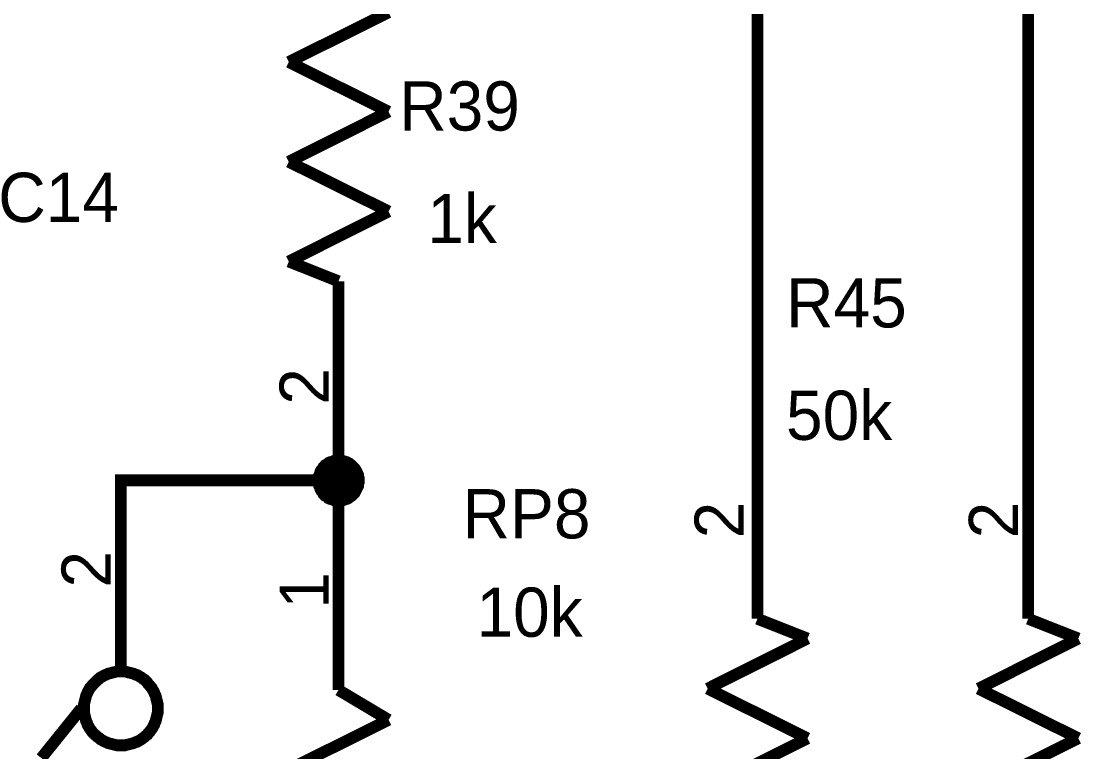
# Model space of a CAD drawing. Header units: millimetres. Extents: x 0 to 800, y 0 to 567.
# Drawn here: x 320.81 to 347.95, y 284.13 to 302.75 of the extents above; entities that cross this region are included whole.
import ezdxf

# ---------------------------------------------------------------- set-up
doc = ezdxf.new("R2010")
doc.units = ezdxf.units.MM
doc.layers.add('Sheet', color=255, linetype='Continuous')

msp = doc.modelspace()

# ---------------------------------------------------------------- linework, layer by layer
at = {"layer": 'Sheet'}
for points, const_width in [([(346.46, 292.606), (346.46, 316.483), (346.46, 360.161), (346.964, 360.161)], 0.3), ([(352.261, 313.908), (352.261, 313.941), (339.561, 313.941), (339.561, 292.606)], 0.3), ([(330.164, 302.977), (327.622, 301.711)], 0.3), ([(327.622, 301.711), (330.164, 300.446)], 0.3), ([(330.164, 300.446), (327.622, 299.169)], 0.3), ([(327.622, 299.169), (330.164, 297.904)], 0.3), ([(330.164, 297.904), (327.622, 296.627)], 0.3), ([(327.622, 296.627), (328.888, 296.123)], 0.3), ([(328.888, 296.123), (328.888, 291.05)], 0.3), ([(328.888, 296.123), (328.888, 295.361)], 0.3), ([(339.561, 287.522), (339.561, 292.606)], 0.3), ([(346.46, 287.522), (346.46, 292.606)], 0.3), ([(328.384, 291.05), (328.384, 291.072), (328.384, 291.106), (328.395, 291.128), (328.395, 291.15), (328.395, 291.173), (328.406, 291.195), (328.417, 291.229), (328.429, 291.251), (328.429, 291.274), (328.44, 291.296), (328.451, 291.307), (328.473, 291.33), (328.485, 291.352), (328.496, 291.374), (328.518, 291.386), (328.529, 291.408), (328.552, 291.419), (328.563, 291.442), (328.585, 291.453), (328.608, 291.464), (328.63, 291.486), (328.641, 291.498), (328.664, 291.509), (328.686, 291.509), (328.708, 291.52), (328.742, 291.531), (328.764, 291.542), (328.787, 291.542), (328.809, 291.542), (328.832, 291.554), (328.865, 291.554), (328.888, 291.554)], 0.3), ([(328.384, 291.05), (328.384, 291.072), (328.384, 291.106), (328.395, 291.128), (328.395, 291.15), (328.395, 291.173), (328.406, 291.195), (328.417, 291.229), (328.429, 291.251), (328.429, 291.274), (328.44, 291.296), (328.451, 291.307), (328.473, 291.33), (328.485, 291.352), (328.496, 291.374), (328.518, 291.386), (328.529, 291.408), (328.552, 291.419), (328.563, 291.442), (328.585, 291.453), (328.608, 291.464), (328.63, 291.486), (328.641, 291.498), (328.664, 291.509), (328.686, 291.509), (328.708, 291.52), (328.742, 291.531), (328.764, 291.542), (328.787, 291.542), (328.809, 291.542), (328.832, 291.554), (328.865, 291.554), (328.888, 291.554)], 0.3), ([(328.384, 291.05), (328.384, 291.072), (328.384, 291.106), (328.395, 291.128), (328.395, 291.15), (328.395, 291.173), (328.406, 291.195), (328.417, 291.229), (328.429, 291.251), (328.429, 291.274), (328.44, 291.296), (328.451, 291.307), (328.473, 291.33), (328.485, 291.352), (328.496, 291.374), (328.518, 291.386), (328.529, 291.408), (328.552, 291.419), (328.563, 291.442), (328.585, 291.453), (328.608, 291.464), (328.63, 291.486), (328.641, 291.498), (328.664, 291.509), (328.686, 291.509), (328.708, 291.52), (328.742, 291.531), (328.764, 291.542), (328.787, 291.542), (328.809, 291.542), (328.832, 291.554), (328.865, 291.554), (328.888, 291.554)], 0.3), ([(328.384, 291.05), (328.384, 291.072), (328.384, 291.106), (328.395, 291.128), (328.395, 291.15), (328.395, 291.173), (328.406, 291.195), (328.417, 291.229), (328.429, 291.251), (328.429, 291.274), (328.44, 291.296), (328.451, 291.307), (328.473, 291.33), (328.485, 291.352), (328.496, 291.374), (328.518, 291.386), (328.529, 291.408), (328.552, 291.419), (328.563, 291.442), (328.585, 291.453), (328.608, 291.464), (328.63, 291.486), (328.641, 291.498), (328.664, 291.509), (328.686, 291.509), (328.708, 291.52), (328.742, 291.531), (328.764, 291.542), (328.787, 291.542), (328.809, 291.542), (328.832, 291.554), (328.865, 291.554), (328.888, 291.554)], 0.3), ([(328.384, 291.05), (328.384, 291.072), (328.384, 291.106), (328.395, 291.128), (328.395, 291.15), (328.395, 291.173), (328.406, 291.195), (328.417, 291.229), (328.429, 291.251), (328.429, 291.274), (328.44, 291.296), (328.451, 291.307), (328.473, 291.33), (328.485, 291.352), (328.496, 291.374), (328.518, 291.386), (328.529, 291.408), (328.552, 291.419), (328.563, 291.442), (328.585, 291.453), (328.608, 291.464), (328.63, 291.486), (328.641, 291.498), (328.664, 291.509), (328.686, 291.509), (328.708, 291.52), (328.742, 291.531), (328.764, 291.542), (328.787, 291.542), (328.809, 291.542), (328.832, 291.554), (328.865, 291.554), (328.888, 291.554)], 0.3), ([(328.384, 291.05), (328.384, 291.072), (328.384, 291.106), (328.395, 291.128), (328.395, 291.15), (328.395, 291.173), (328.406, 291.195), (328.417, 291.229), (328.429, 291.251), (328.429, 291.274), (328.44, 291.296), (328.451, 291.307), (328.473, 291.33), (328.485, 291.352), (328.496, 291.374), (328.518, 291.386), (328.529, 291.408), (328.552, 291.419), (328.563, 291.442), (328.585, 291.453), (328.608, 291.464), (328.63, 291.486), (328.641, 291.498), (328.664, 291.509), (328.686, 291.509), (328.708, 291.52), (328.742, 291.531), (328.764, 291.542), (328.787, 291.542), (328.809, 291.542), (328.832, 291.554), (328.865, 291.554), (328.888, 291.554)], 0.0991), ([(328.384, 291.05), (328.384, 291.072), (328.384, 291.106), (328.395, 291.128), (328.395, 291.15), (328.395, 291.173), (328.406, 291.195), (328.417, 291.229), (328.429, 291.251), (328.429, 291.274), (328.44, 291.296), (328.451, 291.307), (328.473, 291.33), (328.485, 291.352), (328.496, 291.374), (328.518, 291.386), (328.529, 291.408), (328.552, 291.419), (328.563, 291.442), (328.585, 291.453), (328.608, 291.464), (328.63, 291.486), (328.641, 291.498), (328.664, 291.509), (328.686, 291.509), (328.708, 291.52), (328.742, 291.531), (328.764, 291.542), (328.787, 291.542), (328.809, 291.542), (328.832, 291.554), (328.865, 291.554), (328.888, 291.554)], 0.0991), ([(328.384, 291.05), (328.384, 291.072), (328.384, 291.106), (328.395, 291.128), (328.395, 291.15), (328.395, 291.173), (328.406, 291.195), (328.417, 291.229), (328.429, 291.251), (328.429, 291.274), (328.44, 291.296), (328.451, 291.307), (328.473, 291.33), (328.485, 291.352), (328.496, 291.374), (328.518, 291.386), (328.529, 291.408), (328.552, 291.419), (328.563, 291.442), (328.585, 291.453), (328.608, 291.464), (328.63, 291.486), (328.641, 291.498), (328.664, 291.509), (328.686, 291.509), (328.708, 291.52), (328.742, 291.531), (328.764, 291.542), (328.787, 291.542), (328.809, 291.542), (328.832, 291.554), (328.865, 291.554), (328.888, 291.554)], 0.0991), ([(328.384, 291.05), (328.384, 291.072), (328.384, 291.106), (328.395, 291.128), (328.395, 291.15), (328.395, 291.173), (328.406, 291.195), (328.417, 291.229), (328.429, 291.251), (328.429, 291.274), (328.44, 291.296), (328.451, 291.307), (328.473, 291.33), (328.485, 291.352), (328.496, 291.374), (328.518, 291.386), (328.529, 291.408), (328.552, 291.419), (328.563, 291.442), (328.585, 291.453), (328.608, 291.464), (328.63, 291.486), (328.641, 291.498), (328.664, 291.509), (328.686, 291.509), (328.708, 291.52), (328.742, 291.531), (328.764, 291.542), (328.787, 291.542), (328.809, 291.542), (328.832, 291.554), (328.865, 291.554), (328.888, 291.554)], 0.0991), ([(328.384, 291.05), (328.384, 291.072), (328.384, 291.106), (328.395, 291.128), (328.395, 291.15), (328.395, 291.173), (328.406, 291.195), (328.417, 291.229), (328.429, 291.251), (328.429, 291.274), (328.44, 291.296), (328.451, 291.307), (328.473, 291.33), (328.485, 291.352), (328.496, 291.374), (328.518, 291.386), (328.529, 291.408), (328.552, 291.419), (328.563, 291.442), (328.585, 291.453), (328.608, 291.464), (328.63, 291.486), (328.641, 291.498), (328.664, 291.509), (328.686, 291.509), (328.708, 291.52), (328.742, 291.531), (328.764, 291.542), (328.787, 291.542), (328.809, 291.542), (328.832, 291.554), (328.865, 291.554), (328.888, 291.554)], 0.0991), ([(328.888, 291.554), (328.888, 291.554)], 0.3), ([(328.888, 291.554), (328.91, 291.554), (328.944, 291.554), (328.966, 291.542), (328.988, 291.542), (329.011, 291.542), (329.044, 291.531), (329.067, 291.52), (329.089, 291.509), (329.112, 291.509), (329.134, 291.498), (329.156, 291.486), (329.179, 291.464), (329.19, 291.453), (329.212, 291.442), (329.235, 291.419), (329.246, 291.408), (329.268, 291.386), (329.28, 291.374), (329.302, 291.352), (329.313, 291.33), (329.324, 291.307), (329.336, 291.296), (329.347, 291.274), (329.358, 291.251), (329.369, 291.229), (329.38, 291.195), (329.392, 291.173), (329.392, 291.15), (329.392, 291.128), (329.403, 291.106), (329.403, 291.072), (329.403, 291.05)], 0.3), ([(328.888, 291.554), (328.888, 291.554)], 0.3), ([(328.888, 291.554), (328.91, 291.554), (328.944, 291.554), (328.966, 291.542), (328.988, 291.542), (329.011, 291.542), (329.044, 291.531), (329.067, 291.52), (329.089, 291.509), (329.112, 291.509), (329.134, 291.498), (329.156, 291.486), (329.179, 291.464), (329.19, 291.453), (329.212, 291.442), (329.235, 291.419), (329.246, 291.408), (329.268, 291.386), (329.28, 291.374), (329.302, 291.352), (329.313, 291.33), (329.324, 291.307), (329.336, 291.296), (329.347, 291.274), (329.358, 291.251), (329.369, 291.229), (329.38, 291.195), (329.392, 291.173), (329.392, 291.15), (329.392, 291.128), (329.403, 291.106), (329.403, 291.072), (329.403, 291.05)], 0.3), ([(328.888, 291.554), (328.888, 291.554)], 0.3), ([(328.888, 291.554), (328.91, 291.554), (328.944, 291.554), (328.966, 291.542), (328.988, 291.542), (329.011, 291.542), (329.044, 291.531), (329.067, 291.52), (329.089, 291.509), (329.112, 291.509), (329.134, 291.498), (329.156, 291.486), (329.179, 291.464), (329.19, 291.453), (329.212, 291.442), (329.235, 291.419), (329.246, 291.408), (329.268, 291.386), (329.28, 291.374), (329.302, 291.352), (329.313, 291.33), (329.324, 291.307), (329.336, 291.296), (329.347, 291.274), (329.358, 291.251), (329.369, 291.229), (329.38, 291.195), (329.392, 291.173), (329.392, 291.15), (329.392, 291.128), (329.403, 291.106), (329.403, 291.072), (329.403, 291.05)], 0.3), ([(328.888, 291.554), (328.888, 291.554)], 0.3), ([(328.888, 291.554), (328.91, 291.554), (328.944, 291.554), (328.966, 291.542), (328.988, 291.542), (329.011, 291.542), (329.044, 291.531), (329.067, 291.52), (329.089, 291.509), (329.112, 291.509), (329.134, 291.498), (329.156, 291.486), (329.179, 291.464), (329.19, 291.453), (329.212, 291.442), (329.235, 291.419), (329.246, 291.408), (329.268, 291.386), (329.28, 291.374), (329.302, 291.352), (329.313, 291.33), (329.324, 291.307), (329.336, 291.296), (329.347, 291.274), (329.358, 291.251), (329.369, 291.229), (329.38, 291.195), (329.392, 291.173), (329.392, 291.15), (329.392, 291.128), (329.403, 291.106), (329.403, 291.072), (329.403, 291.05)], 0.3), ([(328.888, 291.554), (328.888, 291.554)], 0.3), ([(328.888, 291.554), (328.91, 291.554), (328.944, 291.554), (328.966, 291.542), (328.988, 291.542), (329.011, 291.542), (329.044, 291.531), (329.067, 291.52), (329.089, 291.509), (329.112, 291.509), (329.134, 291.498), (329.156, 291.486), (329.179, 291.464), (329.19, 291.453), (329.212, 291.442), (329.235, 291.419), (329.246, 291.408), (329.268, 291.386), (329.28, 291.374), (329.302, 291.352), (329.313, 291.33), (329.324, 291.307), (329.336, 291.296), (329.347, 291.274), (329.358, 291.251), (329.369, 291.229), (329.38, 291.195), (329.392, 291.173), (329.392, 291.15), (329.392, 291.128), (329.403, 291.106), (329.403, 291.072), (329.403, 291.05)], 0.3), ([(328.888, 291.554), (328.888, 291.554)], 0.0991), ([(328.888, 291.554), (328.91, 291.554), (328.944, 291.554), (328.966, 291.542), (328.988, 291.542), (329.011, 291.542), (329.044, 291.531), (329.067, 291.52), (329.089, 291.509), (329.112, 291.509), (329.134, 291.498), (329.156, 291.486), (329.179, 291.464), (329.19, 291.453), (329.212, 291.442), (329.235, 291.419), (329.246, 291.408), (329.268, 291.386), (329.28, 291.374), (329.302, 291.352), (329.313, 291.33), (329.324, 291.307), (329.336, 291.296), (329.347, 291.274), (329.358, 291.251), (329.369, 291.229), (329.38, 291.195), (329.392, 291.173), (329.392, 291.15), (329.392, 291.128), (329.403, 291.106), (329.403, 291.072), (329.403, 291.05)], 0.0991), ([(328.888, 291.554), (328.888, 291.554)], 0.0991), ([(328.888, 291.554), (328.91, 291.554), (328.944, 291.554), (328.966, 291.542), (328.988, 291.542), (329.011, 291.542), (329.044, 291.531), (329.067, 291.52), (329.089, 291.509), (329.112, 291.509), (329.134, 291.498), (329.156, 291.486), (329.179, 291.464), (329.19, 291.453), (329.212, 291.442), (329.235, 291.419), (329.246, 291.408), (329.268, 291.386), (329.28, 291.374), (329.302, 291.352), (329.313, 291.33), (329.324, 291.307), (329.336, 291.296), (329.347, 291.274), (329.358, 291.251), (329.369, 291.229), (329.38, 291.195), (329.392, 291.173), (329.392, 291.15), (329.392, 291.128), (329.403, 291.106), (329.403, 291.072), (329.403, 291.05)], 0.0991), ([(328.888, 291.554), (328.888, 291.554)], 0.0991), ([(328.888, 291.554), (328.91, 291.554), (328.944, 291.554), (328.966, 291.542), (328.988, 291.542), (329.011, 291.542), (329.044, 291.531), (329.067, 291.52), (329.089, 291.509), (329.112, 291.509), (329.134, 291.498), (329.156, 291.486), (329.179, 291.464), (329.19, 291.453), (329.212, 291.442), (329.235, 291.419), (329.246, 291.408), (329.268, 291.386), (329.28, 291.374), (329.302, 291.352), (329.313, 291.33), (329.324, 291.307), (329.336, 291.296), (329.347, 291.274), (329.358, 291.251), (329.369, 291.229), (329.38, 291.195), (329.392, 291.173), (329.392, 291.15), (329.392, 291.128), (329.403, 291.106), (329.403, 291.072), (329.403, 291.05)], 0.0991), ([(328.888, 291.554), (328.888, 291.554)], 0.0991), ([(328.888, 291.554), (328.91, 291.554), (328.944, 291.554), (328.966, 291.542), (328.988, 291.542), (329.011, 291.542), (329.044, 291.531), (329.067, 291.52), (329.089, 291.509), (329.112, 291.509), (329.134, 291.498), (329.156, 291.486), (329.179, 291.464), (329.19, 291.453), (329.212, 291.442), (329.235, 291.419), (329.246, 291.408), (329.268, 291.386), (329.28, 291.374), (329.302, 291.352), (329.313, 291.33), (329.324, 291.307), (329.336, 291.296), (329.347, 291.274), (329.358, 291.251), (329.369, 291.229), (329.38, 291.195), (329.392, 291.173), (329.392, 291.15), (329.392, 291.128), (329.403, 291.106), (329.403, 291.072), (329.403, 291.05)], 0.0991), ([(328.888, 291.554), (328.888, 291.554)], 0.0991), ([(328.888, 291.554), (328.91, 291.554), (328.944, 291.554), (328.966, 291.542), (328.988, 291.542), (329.011, 291.542), (329.044, 291.531), (329.067, 291.52), (329.089, 291.509), (329.112, 291.509), (329.134, 291.498), (329.156, 291.486), (329.179, 291.464), (329.19, 291.453), (329.212, 291.442), (329.235, 291.419), (329.246, 291.408), (329.268, 291.386), (329.28, 291.374), (329.302, 291.352), (329.313, 291.33), (329.324, 291.307), (329.336, 291.296), (329.347, 291.274), (329.358, 291.251), (329.369, 291.229), (329.38, 291.195), (329.392, 291.173), (329.392, 291.15), (329.392, 291.128), (329.403, 291.106), (329.403, 291.072), (329.403, 291.05)], 0.0991), ([(323.344, 288.787), (323.344, 291.05), (328.888, 291.05), (328.888, 290.792)], 0.3), ([(328.888, 290.534), (328.865, 290.534), (328.832, 290.534), (328.809, 290.546), (328.787, 290.546), (328.764, 290.546), (328.742, 290.557), (328.708, 290.568), (328.686, 290.579), (328.664, 290.579), (328.641, 290.59), (328.63, 290.613), (328.608, 290.624), (328.585, 290.635), (328.563, 290.646), (328.552, 290.669), (328.529, 290.68), (328.518, 290.702), (328.496, 290.714), (328.485, 290.736), (328.473, 290.758), (328.451, 290.781), (328.44, 290.803), (328.429, 290.826), (328.429, 290.848), (328.417, 290.87), (328.406, 290.893), (328.395, 290.915), (328.395, 290.949), (328.395, 290.971), (328.384, 290.994), (328.384, 291.027), (328.384, 291.05)], 0.3), ([(328.384, 291.05), (328.384, 291.05)], 0.3), ([(328.888, 290.534), (328.865, 290.534), (328.832, 290.534), (328.809, 290.546), (328.787, 290.546), (328.764, 290.546), (328.742, 290.557), (328.708, 290.568), (328.686, 290.579), (328.664, 290.579), (328.641, 290.59), (328.63, 290.613), (328.608, 290.624), (328.585, 290.635), (328.563, 290.646), (328.552, 290.669), (328.529, 290.68), (328.518, 290.702), (328.496, 290.714), (328.485, 290.736), (328.473, 290.758), (328.451, 290.781), (328.44, 290.803), (328.429, 290.826), (328.429, 290.848), (328.417, 290.87), (328.406, 290.893), (328.395, 290.915), (328.395, 290.949), (328.395, 290.971), (328.384, 290.994), (328.384, 291.027), (328.384, 291.05)], 0.3), ([(328.384, 291.05), (328.384, 291.05)], 0.3), ([(328.888, 290.534), (328.865, 290.534), (328.832, 290.534), (328.809, 290.546), (328.787, 290.546), (328.764, 290.546), (328.742, 290.557), (328.708, 290.568), (328.686, 290.579), (328.664, 290.579), (328.641, 290.59), (328.63, 290.613), (328.608, 290.624), (328.585, 290.635), (328.563, 290.646), (328.552, 290.669), (328.529, 290.68), (328.518, 290.702), (328.496, 290.714), (328.485, 290.736), (328.473, 290.758), (328.451, 290.781), (328.44, 290.803), (328.429, 290.826), (328.429, 290.848), (328.417, 290.87), (328.406, 290.893), (328.395, 290.915), (328.395, 290.949), (328.395, 290.971), (328.384, 290.994), (328.384, 291.027), (328.384, 291.05)], 0.3), ([(328.384, 291.05), (328.384, 291.05)], 0.3), ([(328.888, 290.534), (328.865, 290.534), (328.832, 290.534), (328.809, 290.546), (328.787, 290.546), (328.764, 290.546), (328.742, 290.557), (328.708, 290.568), (328.686, 290.579), (328.664, 290.579), (328.641, 290.59), (328.63, 290.613), (328.608, 290.624), (328.585, 290.635), (328.563, 290.646), (328.552, 290.669), (328.529, 290.68), (328.518, 290.702), (328.496, 290.714), (328.485, 290.736), (328.473, 290.758), (328.451, 290.781), (328.44, 290.803), (328.429, 290.826), (328.429, 290.848), (328.417, 290.87), (328.406, 290.893), (328.395, 290.915), (328.395, 290.949), (328.395, 290.971), (328.384, 290.994), (328.384, 291.027), (328.384, 291.05)], 0.3), ([(328.384, 291.05), (328.384, 291.05)], 0.3), ([(328.888, 290.534), (328.865, 290.534), (328.832, 290.534), (328.809, 290.546), (328.787, 290.546), (328.764, 290.546), (328.742, 290.557), (328.708, 290.568), (328.686, 290.579), (328.664, 290.579), (328.641, 290.59), (328.63, 290.613), (328.608, 290.624), (328.585, 290.635), (328.563, 290.646), (328.552, 290.669), (328.529, 290.68), (328.518, 290.702), (328.496, 290.714), (328.485, 290.736), (328.473, 290.758), (328.451, 290.781), (328.44, 290.803), (328.429, 290.826), (328.429, 290.848), (328.417, 290.87), (328.406, 290.893), (328.395, 290.915), (328.395, 290.949), (328.395, 290.971), (328.384, 290.994), (328.384, 291.027), (328.384, 291.05)], 0.3), ([(328.384, 291.05), (328.384, 291.05)], 0.3), ([(328.888, 290.534), (328.865, 290.534), (328.832, 290.534), (328.809, 290.546), (328.787, 290.546), (328.764, 290.546), (328.742, 290.557), (328.708, 290.568), (328.686, 290.579), (328.664, 290.579), (328.641, 290.59), (328.63, 290.613), (328.608, 290.624), (328.585, 290.635), (328.563, 290.646), (328.552, 290.669), (328.529, 290.68), (328.518, 290.702), (328.496, 290.714), (328.485, 290.736), (328.473, 290.758), (328.451, 290.781), (328.44, 290.803), (328.429, 290.826), (328.429, 290.848), (328.417, 290.87), (328.406, 290.893), (328.395, 290.915), (328.395, 290.949), (328.395, 290.971), (328.384, 290.994), (328.384, 291.027), (328.384, 291.05)], 0.0991), ([(328.384, 291.05), (328.384, 291.05)], 0.0991), ([(328.888, 290.534), (328.865, 290.534), (328.832, 290.534), (328.809, 290.546), (328.787, 290.546), (328.764, 290.546), (328.742, 290.557), (328.708, 290.568), (328.686, 290.579), (328.664, 290.579), (328.641, 290.59), (328.63, 290.613), (328.608, 290.624), (328.585, 290.635), (328.563, 290.646), (328.552, 290.669), (328.529, 290.68), (328.518, 290.702), (328.496, 290.714), (328.485, 290.736), (328.473, 290.758), (328.451, 290.781), (328.44, 290.803), (328.429, 290.826), (328.429, 290.848), (328.417, 290.87), (328.406, 290.893), (328.395, 290.915), (328.395, 290.949), (328.395, 290.971), (328.384, 290.994), (328.384, 291.027), (328.384, 291.05)], 0.0991), ([(328.384, 291.05), (328.384, 291.05)], 0.0991), ([(328.888, 290.534), (328.865, 290.534), (328.832, 290.534), (328.809, 290.546), (328.787, 290.546), (328.764, 290.546), (328.742, 290.557), (328.708, 290.568), (328.686, 290.579), (328.664, 290.579), (328.641, 290.59), (328.63, 290.613), (328.608, 290.624), (328.585, 290.635), (328.563, 290.646), (328.552, 290.669), (328.529, 290.68), (328.518, 290.702), (328.496, 290.714), (328.485, 290.736), (328.473, 290.758), (328.451, 290.781), (328.44, 290.803), (328.429, 290.826), (328.429, 290.848), (328.417, 290.87), (328.406, 290.893), (328.395, 290.915), (328.395, 290.949), (328.395, 290.971), (328.384, 290.994), (328.384, 291.027), (328.384, 291.05)], 0.0991), ([(328.384, 291.05), (328.384, 291.05)], 0.0991), ([(328.888, 290.534), (328.865, 290.534), (328.832, 290.534), (328.809, 290.546), (328.787, 290.546), (328.764, 290.546), (328.742, 290.557), (328.708, 290.568), (328.686, 290.579), (328.664, 290.579), (328.641, 290.59), (328.63, 290.613), (328.608, 290.624), (328.585, 290.635), (328.563, 290.646), (328.552, 290.669), (328.529, 290.68), (328.518, 290.702), (328.496, 290.714), (328.485, 290.736), (328.473, 290.758), (328.451, 290.781), (328.44, 290.803), (328.429, 290.826), (328.429, 290.848), (328.417, 290.87), (328.406, 290.893), (328.395, 290.915), (328.395, 290.949), (328.395, 290.971), (328.384, 290.994), (328.384, 291.027), (328.384, 291.05)], 0.0991), ([(328.384, 291.05), (328.384, 291.05)], 0.0991), ([(328.888, 290.534), (328.865, 290.534), (328.832, 290.534), (328.809, 290.546), (328.787, 290.546), (328.764, 290.546), (328.742, 290.557), (328.708, 290.568), (328.686, 290.579), (328.664, 290.579), (328.641, 290.59), (328.63, 290.613), (328.608, 290.624), (328.585, 290.635), (328.563, 290.646), (328.552, 290.669), (328.529, 290.68), (328.518, 290.702), (328.496, 290.714), (328.485, 290.736), (328.473, 290.758), (328.451, 290.781), (328.44, 290.803), (328.429, 290.826), (328.429, 290.848), (328.417, 290.87), (328.406, 290.893), (328.395, 290.915), (328.395, 290.949), (328.395, 290.971), (328.384, 290.994), (328.384, 291.027), (328.384, 291.05)], 0.0991), ([(328.384, 291.05), (328.384, 291.05)], 0.0991), ([(329.403, 291.05), (329.403, 291.027), (329.403, 290.994), (329.392, 290.971), (329.392, 290.949), (329.392, 290.915), (329.38, 290.893), (329.369, 290.87), (329.358, 290.848), (329.347, 290.826), (329.336, 290.803), (329.324, 290.781), (329.313, 290.758), (329.302, 290.736), (329.28, 290.714), (329.268, 290.702), (329.246, 290.68), (329.235, 290.669), (329.212, 290.646), (329.19, 290.635), (329.179, 290.624), (329.156, 290.613), (329.134, 290.59), (329.112, 290.579), (329.089, 290.579), (329.067, 290.568), (329.044, 290.557), (329.011, 290.546), (328.988, 290.546), (328.966, 290.546), (328.944, 290.534), (328.91, 290.534), (328.888, 290.534)], 0.3), ([(329.403, 291.05), (329.403, 291.027), (329.403, 290.994), (329.392, 290.971), (329.392, 290.949), (329.392, 290.915), (329.38, 290.893), (329.369, 290.87), (329.358, 290.848), (329.347, 290.826), (329.336, 290.803), (329.324, 290.781), (329.313, 290.758), (329.302, 290.736), (329.28, 290.714), (329.268, 290.702), (329.246, 290.68), (329.235, 290.669), (329.212, 290.646), (329.19, 290.635), (329.179, 290.624), (329.156, 290.613), (329.134, 290.59), (329.112, 290.579), (329.089, 290.579), (329.067, 290.568), (329.044, 290.557), (329.011, 290.546), (328.988, 290.546), (328.966, 290.546), (328.944, 290.534), (328.91, 290.534), (328.888, 290.534)], 0.3), ([(329.403, 291.05), (329.403, 291.027), (329.403, 290.994), (329.392, 290.971), (329.392, 290.949), (329.392, 290.915), (329.38, 290.893), (329.369, 290.87), (329.358, 290.848), (329.347, 290.826), (329.336, 290.803), (329.324, 290.781), (329.313, 290.758), (329.302, 290.736), (329.28, 290.714), (329.268, 290.702), (329.246, 290.68), (329.235, 290.669), (329.212, 290.646), (329.19, 290.635), (329.179, 290.624), (329.156, 290.613), (329.134, 290.59), (329.112, 290.579), (329.089, 290.579), (329.067, 290.568), (329.044, 290.557), (329.011, 290.546), (328.988, 290.546), (328.966, 290.546), (328.944, 290.534), (328.91, 290.534), (328.888, 290.534)], 0.3), ([(329.403, 291.05), (329.403, 291.027), (329.403, 290.994), (329.392, 290.971), (329.392, 290.949), (329.392, 290.915), (329.38, 290.893), (329.369, 290.87), (329.358, 290.848), (329.347, 290.826), (329.336, 290.803), (329.324, 290.781), (329.313, 290.758), (329.302, 290.736), (329.28, 290.714), (329.268, 290.702), (329.246, 290.68), (329.235, 290.669), (329.212, 290.646), (329.19, 290.635), (329.179, 290.624), (329.156, 290.613), (329.134, 290.59), (329.112, 290.579), (329.089, 290.579), (329.067, 290.568), (329.044, 290.557), (329.011, 290.546), (328.988, 290.546), (328.966, 290.546), (328.944, 290.534), (328.91, 290.534), (328.888, 290.534)], 0.3), ([(329.403, 291.05), (329.403, 291.027), (329.403, 290.994), (329.392, 290.971), (329.392, 290.949), (329.392, 290.915), (329.38, 290.893), (329.369, 290.87), (329.358, 290.848), (329.347, 290.826), (329.336, 290.803), (329.324, 290.781), (329.313, 290.758), (329.302, 290.736), (329.28, 290.714), (329.268, 290.702), (329.246, 290.68), (329.235, 290.669), (329.212, 290.646), (329.19, 290.635), (329.179, 290.624), (329.156, 290.613), (329.134, 290.59), (329.112, 290.579), (329.089, 290.579), (329.067, 290.568), (329.044, 290.557), (329.011, 290.546), (328.988, 290.546), (328.966, 290.546), (328.944, 290.534), (328.91, 290.534), (328.888, 290.534)], 0.3), ([(329.403, 291.05), (329.403, 291.027), (329.403, 290.994), (329.392, 290.971), (329.392, 290.949), (329.392, 290.915), (329.38, 290.893), (329.369, 290.87), (329.358, 290.848), (329.347, 290.826), (329.336, 290.803), (329.324, 290.781), (329.313, 290.758), (329.302, 290.736), (329.28, 290.714), (329.268, 290.702), (329.246, 290.68), (329.235, 290.669), (329.212, 290.646), (329.19, 290.635), (329.179, 290.624), (329.156, 290.613), (329.134, 290.59), (329.112, 290.579), (329.089, 290.579), (329.067, 290.568), (329.044, 290.557), (329.011, 290.546), (328.988, 290.546), (328.966, 290.546), (328.944, 290.534), (328.91, 290.534), (328.888, 290.534)], 0.0991), ([(329.403, 291.05), (329.403, 291.027), (329.403, 290.994), (329.392, 290.971), (329.392, 290.949), (329.392, 290.915), (329.38, 290.893), (329.369, 290.87), (329.358, 290.848), (329.347, 290.826), (329.336, 290.803), (329.324, 290.781), (329.313, 290.758), (329.302, 290.736), (329.28, 290.714), (329.268, 290.702), (329.246, 290.68), (329.235, 290.669), (329.212, 290.646), (329.19, 290.635), (329.179, 290.624), (329.156, 290.613), (329.134, 290.59), (329.112, 290.579), (329.089, 290.579), (329.067, 290.568), (329.044, 290.557), (329.011, 290.546), (328.988, 290.546), (328.966, 290.546), (328.944, 290.534), (328.91, 290.534), (328.888, 290.534)], 0.0991), ([(329.403, 291.05), (329.403, 291.027), (329.403, 290.994), (329.392, 290.971), (329.392, 290.949), (329.392, 290.915), (329.38, 290.893), (329.369, 290.87), (329.358, 290.848), (329.347, 290.826), (329.336, 290.803), (329.324, 290.781), (329.313, 290.758), (329.302, 290.736), (329.28, 290.714), (329.268, 290.702), (329.246, 290.68), (329.235, 290.669), (329.212, 290.646), (329.19, 290.635), (329.179, 290.624), (329.156, 290.613), (329.134, 290.59), (329.112, 290.579), (329.089, 290.579), (329.067, 290.568), (329.044, 290.557), (329.011, 290.546), (328.988, 290.546), (328.966, 290.546), (328.944, 290.534), (328.91, 290.534), (328.888, 290.534)], 0.0991), ([(329.403, 291.05), (329.403, 291.027), (329.403, 290.994), (329.392, 290.971), (329.392, 290.949), (329.392, 290.915), (329.38, 290.893), (329.369, 290.87), (329.358, 290.848), (329.347, 290.826), (329.336, 290.803), (329.324, 290.781), (329.313, 290.758), (329.302, 290.736), (329.28, 290.714), (329.268, 290.702), (329.246, 290.68), (329.235, 290.669), (329.212, 290.646), (329.19, 290.635), (329.179, 290.624), (329.156, 290.613), (329.134, 290.59), (329.112, 290.579), (329.089, 290.579), (329.067, 290.568), (329.044, 290.557), (329.011, 290.546), (328.988, 290.546), (328.966, 290.546), (328.944, 290.534), (328.91, 290.534), (328.888, 290.534)], 0.0991), ([(329.403, 291.05), (329.403, 291.027), (329.403, 290.994), (329.392, 290.971), (329.392, 290.949), (329.392, 290.915), (329.38, 290.893), (329.369, 290.87), (329.358, 290.848), (329.347, 290.826), (329.336, 290.803), (329.324, 290.781), (329.313, 290.758), (329.302, 290.736), (329.28, 290.714), (329.268, 290.702), (329.246, 290.68), (329.235, 290.669), (329.212, 290.646), (329.19, 290.635), (329.179, 290.624), (329.156, 290.613), (329.134, 290.59), (329.112, 290.579), (329.089, 290.579), (329.067, 290.568), (329.044, 290.557), (329.011, 290.546), (328.988, 290.546), (328.966, 290.546), (328.944, 290.534), (328.91, 290.534), (328.888, 290.534)], 0.0991), ([(329.403, 291.05), (329.403, 291.05), (329.403, 291.05), (329.403, 291.05), (329.403, 291.05), (329.403, 291.05), (329.403, 291.05), (329.403, 291.05), (329.403, 291.05), (329.403, 291.05), (329.403, 291.05), (329.403, 291.05), (329.403, 291.05), (329.403, 291.05), (329.403, 291.05), (329.403, 291.05), (329.403, 291.05), (329.403, 291.05), (329.403, 291.05), (329.403, 291.05), (329.403, 291.05), (329.403, 291.05), (329.403, 291.05), (329.403, 291.05), (329.403, 291.05), (329.403, 291.05), (329.403, 291.05), (329.403, 291.05), (329.403, 291.05), (329.403, 291.05), (329.403, 291.05), (329.403, 291.05), (329.403, 291.05)], 0.3), ([(329.403, 291.05), (329.403, 291.05)], 0.3), ([(329.403, 291.05), (329.403, 291.05), (329.403, 291.05), (329.403, 291.05), (329.403, 291.05), (329.403, 291.05), (329.403, 291.05), (329.403, 291.05), (329.403, 291.05), (329.403, 291.05), (329.403, 291.05), (329.403, 291.05), (329.403, 291.05), (329.403, 291.05), (329.403, 291.05), (329.403, 291.05), (329.403, 291.05), (329.403, 291.05), (329.403, 291.05), (329.403, 291.05), (329.403, 291.05), (329.403, 291.05), (329.403, 291.05), (329.403, 291.05), (329.403, 291.05), (329.403, 291.05), (329.403, 291.05), (329.403, 291.05), (329.403, 291.05), (329.403, 291.05), (329.403, 291.05), (329.403, 291.05), (329.403, 291.05)], 0.3), ([(329.403, 291.05), (329.403, 291.05)], 0.3), ([(329.403, 291.05), (329.403, 291.05), (329.403, 291.05), (329.403, 291.05), (329.403, 291.05), (329.403, 291.05), (329.403, 291.05), (329.403, 291.05), (329.403, 291.05), (329.403, 291.05), (329.403, 291.05), (329.403, 291.05), (329.403, 291.05), (329.403, 291.05), (329.403, 291.05), (329.403, 291.05), (329.403, 291.05), (329.403, 291.05), (329.403, 291.05), (329.403, 291.05), (329.403, 291.05), (329.403, 291.05), (329.403, 291.05), (329.403, 291.05), (329.403, 291.05), (329.403, 291.05), (329.403, 291.05), (329.403, 291.05), (329.403, 291.05), (329.403, 291.05), (329.403, 291.05), (329.403, 291.05), (329.403, 291.05)], 0.3), ([(329.403, 291.05), (329.403, 291.05)], 0.3), ([(329.403, 291.05), (329.403, 291.05), (329.403, 291.05), (329.403, 291.05), (329.403, 291.05), (329.403, 291.05), (329.403, 291.05), (329.403, 291.05), (329.403, 291.05), (329.403, 291.05), (329.403, 291.05), (329.403, 291.05), (329.403, 291.05), (329.403, 291.05), (329.403, 291.05), (329.403, 291.05), (329.403, 291.05), (329.403, 291.05), (329.403, 291.05), (329.403, 291.05), (329.403, 291.05), (329.403, 291.05), (329.403, 291.05), (329.403, 291.05), (329.403, 291.05), (329.403, 291.05), (329.403, 291.05), (329.403, 291.05), (329.403, 291.05), (329.403, 291.05), (329.403, 291.05), (329.403, 291.05), (329.403, 291.05)], 0.3), ([(329.403, 291.05), (329.403, 291.05)], 0.3), ([(329.403, 291.05), (329.403, 291.05), (329.403, 291.05), (329.403, 291.05), (329.403, 291.05), (329.403, 291.05), (329.403, 291.05), (329.403, 291.05), (329.403, 291.05), (329.403, 291.05), (329.403, 291.05), (329.403, 291.05), (329.403, 291.05), (329.403, 291.05), (329.403, 291.05), (329.403, 291.05), (329.403, 291.05), (329.403, 291.05), (329.403, 291.05), (329.403, 291.05), (329.403, 291.05), (329.403, 291.05), (329.403, 291.05), (329.403, 291.05), (329.403, 291.05), (329.403, 291.05), (329.403, 291.05), (329.403, 291.05), (329.403, 291.05), (329.403, 291.05), (329.403, 291.05), (329.403, 291.05), (329.403, 291.05)], 0.3), ([(329.403, 291.05), (329.403, 291.05)], 0.3), ([(329.403, 291.05), (329.403, 291.05), (329.403, 291.05), (329.403, 291.05), (329.403, 291.05), (329.403, 291.05), (329.403, 291.05), (329.403, 291.05), (329.403, 291.05), (329.403, 291.05), (329.403, 291.05), (329.403, 291.05), (329.403, 291.05), (329.403, 291.05), (329.403, 291.05), (329.403, 291.05), (329.403, 291.05), (329.403, 291.05), (329.403, 291.05), (329.403, 291.05), (329.403, 291.05), (329.403, 291.05), (329.403, 291.05), (329.403, 291.05), (329.403, 291.05), (329.403, 291.05), (329.403, 291.05), (329.403, 291.05), (329.403, 291.05), (329.403, 291.05), (329.403, 291.05), (329.403, 291.05), (329.403, 291.05)], 0.0991), ([(329.403, 291.05), (329.403, 291.05)], 0.0991), ([(329.403, 291.05), (329.403, 291.05), (329.403, 291.05), (329.403, 291.05), (329.403, 291.05), (329.403, 291.05), (329.403, 291.05), (329.403, 291.05), (329.403, 291.05), (329.403, 291.05), (329.403, 291.05), (329.403, 291.05), (329.403, 291.05), (329.403, 291.05), (329.403, 291.05), (329.403, 291.05), (329.403, 291.05), (329.403, 291.05), (329.403, 291.05), (329.403, 291.05), (329.403, 291.05), (329.403, 291.05), (329.403, 291.05), (329.403, 291.05), (329.403, 291.05), (329.403, 291.05), (329.403, 291.05), (329.403, 291.05), (329.403, 291.05), (329.403, 291.05), (329.403, 291.05), (329.403, 291.05), (329.403, 291.05)], 0.0991), ([(329.403, 291.05), (329.403, 291.05)], 0.0991), ([(329.403, 291.05), (329.403, 291.05), (329.403, 291.05), (329.403, 291.05), (329.403, 291.05), (329.403, 291.05), (329.403, 291.05), (329.403, 291.05), (329.403, 291.05), (329.403, 291.05), (329.403, 291.05), (329.403, 291.05), (329.403, 291.05), (329.403, 291.05), (329.403, 291.05), (329.403, 291.05), (329.403, 291.05), (329.403, 291.05), (329.403, 291.05), (329.403, 291.05), (329.403, 291.05), (329.403, 291.05), (329.403, 291.05), (329.403, 291.05), (329.403, 291.05), (329.403, 291.05), (329.403, 291.05), (329.403, 291.05), (329.403, 291.05), (329.403, 291.05), (329.403, 291.05), (329.403, 291.05), (329.403, 291.05)], 0.0991), ([(329.403, 291.05), (329.403, 291.05)], 0.0991), ([(329.403, 291.05), (329.403, 291.05), (329.403, 291.05), (329.403, 291.05), (329.403, 291.05), (329.403, 291.05), (329.403, 291.05), (329.403, 291.05), (329.403, 291.05), (329.403, 291.05), (329.403, 291.05), (329.403, 291.05), (329.403, 291.05), (329.403, 291.05), (329.403, 291.05), (329.403, 291.05), (329.403, 291.05), (329.403, 291.05), (329.403, 291.05), (329.403, 291.05), (329.403, 291.05), (329.403, 291.05), (329.403, 291.05), (329.403, 291.05), (329.403, 291.05), (329.403, 291.05), (329.403, 291.05), (329.403, 291.05), (329.403, 291.05), (329.403, 291.05), (329.403, 291.05), (329.403, 291.05), (329.403, 291.05)], 0.0991), ([(329.403, 291.05), (329.403, 291.05)], 0.0991), ([(329.403, 291.05), (329.403, 291.05), (329.403, 291.05), (329.403, 291.05), (329.403, 291.05), (329.403, 291.05), (329.403, 291.05), (329.403, 291.05), (329.403, 291.05), (329.403, 291.05), (329.403, 291.05), (329.403, 291.05), (329.403, 291.05), (329.403, 291.05), (329.403, 291.05), (329.403, 291.05), (329.403, 291.05), (329.403, 291.05), (329.403, 291.05), (329.403, 291.05), (329.403, 291.05), (329.403, 291.05), (329.403, 291.05), (329.403, 291.05), (329.403, 291.05), (329.403, 291.05), (329.403, 291.05), (329.403, 291.05), (329.403, 291.05), (329.403, 291.05), (329.403, 291.05), (329.403, 291.05), (329.403, 291.05)], 0.0991), ([(329.403, 291.05), (329.403, 291.05)], 0.0991), ([(328.888, 285.707), (328.888, 290.792)], 0.3), ([(323.344, 286.29), (323.344, 288.787)], 0.3), ([(339.561, 287.522), (339.561, 288.283)], 0.3), ([(346.46, 287.522), (346.46, 288.283)], 0.3), ([(340.838, 287.018), (339.561, 287.522)], 0.3), ([(347.737, 287.018), (346.46, 287.522)], 0.3), ([(338.295, 285.741), (340.838, 287.018)], 0.3), ([(345.194, 285.741), (347.737, 287.018)], 0.3), ([(322.403, 285.237), (322.403, 285.282), (322.403, 285.338), (322.414, 285.383), (322.426, 285.427), (322.437, 285.472), (322.448, 285.517), (322.459, 285.562), (322.482, 285.607), (322.493, 285.64), (322.515, 285.685), (322.538, 285.719), (322.56, 285.763), (322.594, 285.797), (322.616, 285.831), (322.65, 285.864), (322.683, 285.898), (322.717, 285.931), (322.75, 285.965), (322.784, 285.987), (322.818, 286.021), (322.862, 286.043), (322.896, 286.066), (322.941, 286.088), (322.974, 286.099), (323.019, 286.122), (323.064, 286.133), (323.109, 286.144), (323.153, 286.155), (323.198, 286.167), (323.243, 286.178), (323.299, 286.178), (323.344, 286.178)], 0.3), ([(323.344, 286.178), (323.299, 286.178), (323.243, 286.178), (323.198, 286.167), (323.153, 286.155), (323.109, 286.144), (323.064, 286.133), (323.019, 286.122), (322.974, 286.099), (322.941, 286.088), (322.896, 286.066), (322.862, 286.043), (322.818, 286.021), (322.784, 285.987), (322.75, 285.965), (322.717, 285.931), (322.683, 285.898), (322.65, 285.864), (322.616, 285.831), (322.594, 285.797), (322.56, 285.763), (322.538, 285.719), (322.515, 285.685), (322.493, 285.64), (322.482, 285.607), (322.459, 285.562), (322.448, 285.517), (322.437, 285.472), (322.426, 285.427), (322.414, 285.383), (322.403, 285.338), (322.403, 285.282), (322.403, 285.237)], 0.3), ([(323.344, 286.178), (323.389, 286.178), (323.445, 286.178), (323.489, 286.167), (323.534, 286.155), (323.579, 286.144), (323.624, 286.133), (323.669, 286.122), (323.713, 286.099), (323.758, 286.088), (323.792, 286.066), (323.837, 286.043), (323.87, 286.021), (323.915, 285.987), (323.949, 285.965), (323.982, 285.931), (324.016, 285.898), (324.038, 285.864), (324.072, 285.831), (324.094, 285.797), (324.128, 285.763), (324.15, 285.719), (324.173, 285.685), (324.195, 285.64), (324.206, 285.607), (324.229, 285.562), (324.24, 285.517), (324.251, 285.472), (324.262, 285.427), (324.273, 285.383), (324.285, 285.338), (324.285, 285.282), (324.285, 285.237)], 0.3), ([(324.285, 285.237), (324.285, 285.282), (324.285, 285.338), (324.273, 285.383), (324.262, 285.427), (324.251, 285.472), (324.24, 285.517), (324.229, 285.562), (324.206, 285.607), (324.195, 285.64), (324.173, 285.685), (324.15, 285.719), (324.128, 285.763), (324.094, 285.797), (324.072, 285.831), (324.038, 285.864), (324.016, 285.898), (323.982, 285.931), (323.949, 285.965), (323.915, 285.987), (323.87, 286.021), (323.837, 286.043), (323.792, 286.066), (323.758, 286.088), (323.713, 286.099), (323.669, 286.122), (323.624, 286.133), (323.579, 286.144), (323.534, 286.155), (323.489, 286.167), (323.445, 286.178), (323.389, 286.178), (323.344, 286.178)], 0.3), ([(328.888, 285.707), (330.164, 284.946)], 0.3), ([(340.838, 284.476), (338.295, 285.741)], 0.3), ([(347.737, 284.476), (345.194, 285.741)], 0.3), ([(321.317, 283.972), (322.336, 285.237)], 0.3), ([(323.344, 284.296), (323.299, 284.296), (323.243, 284.296), (323.198, 284.308), (323.153, 284.319), (323.109, 284.33), (323.064, 284.341), (323.019, 284.352), (322.974, 284.375), (322.941, 284.386), (322.896, 284.408), (322.862, 284.431), (322.818, 284.453), (322.784, 284.487), (322.75, 284.509), (322.717, 284.543), (322.683, 284.565), (322.65, 284.599), (322.616, 284.632), (322.594, 284.666), (322.56, 284.711), (322.538, 284.744), (322.515, 284.789), (322.493, 284.823), (322.482, 284.868), (322.459, 284.912), (322.448, 284.957), (322.437, 285.002), (322.426, 285.047), (322.414, 285.091), (322.403, 285.136), (322.403, 285.192), (322.403, 285.237)], 0.3), ([(322.403, 285.237), (322.403, 285.237)], 0.3), ([(322.403, 285.237), (322.403, 285.192), (322.403, 285.136), (322.414, 285.091), (322.426, 285.047), (322.437, 285.002), (322.448, 284.957), (322.459, 284.912), (322.482, 284.868), (322.493, 284.823), (322.515, 284.789), (322.538, 284.744), (322.56, 284.711), (322.594, 284.666), (322.616, 284.632), (322.65, 284.599), (322.683, 284.565), (322.717, 284.543), (322.75, 284.509), (322.784, 284.487), (322.818, 284.453), (322.862, 284.431), (322.896, 284.408), (322.941, 284.386), (322.974, 284.375), (323.019, 284.352), (323.064, 284.341), (323.109, 284.33), (323.153, 284.319), (323.198, 284.308), (323.243, 284.296), (323.299, 284.296), (323.344, 284.296)], 0.3), ([(324.285, 285.237), (324.285, 285.192), (324.285, 285.136), (324.273, 285.091), (324.262, 285.047), (324.251, 285.002), (324.24, 284.957), (324.229, 284.912), (324.206, 284.868), (324.195, 284.823), (324.173, 284.789), (324.15, 284.744), (324.128, 284.711), (324.094, 284.666), (324.072, 284.632), (324.038, 284.599), (324.016, 284.565), (323.982, 284.543), (323.949, 284.509), (323.915, 284.487), (323.87, 284.453), (323.837, 284.431), (323.792, 284.408), (323.758, 284.386), (323.713, 284.375), (323.669, 284.352), (323.624, 284.341), (323.579, 284.33), (323.534, 284.319), (323.489, 284.308), (323.445, 284.296), (323.389, 284.296), (323.344, 284.296)], 0.3), ([(323.344, 284.296), (323.389, 284.296), (323.445, 284.296), (323.489, 284.308), (323.534, 284.319), (323.579, 284.33), (323.624, 284.341), (323.669, 284.352), (323.713, 284.375), (323.758, 284.386), (323.792, 284.408), (323.837, 284.431), (323.87, 284.453), (323.915, 284.487), (323.949, 284.509), (323.982, 284.543), (324.016, 284.565), (324.038, 284.599), (324.072, 284.632), (324.094, 284.666), (324.128, 284.711), (324.15, 284.744), (324.173, 284.789), (324.195, 284.823), (324.206, 284.868), (324.229, 284.912), (324.24, 284.957), (324.251, 285.002), (324.262, 285.047), (324.273, 285.091), (324.285, 285.136), (324.285, 285.192), (324.285, 285.237)], 0.3), ([(324.285, 285.237), (324.285, 285.237), (324.285, 285.237), (324.285, 285.237), (324.285, 285.237), (324.285, 285.237), (324.285, 285.237), (324.285, 285.237), (324.285, 285.237), (324.285, 285.237), (324.285, 285.237), (324.285, 285.237), (324.285, 285.237), (324.285, 285.237), (324.285, 285.237), (324.285, 285.237), (324.285, 285.237), (324.285, 285.237), (324.285, 285.237), (324.285, 285.237), (324.285, 285.237), (324.285, 285.237), (324.285, 285.237), (324.285, 285.237), (324.285, 285.237), (324.285, 285.237), (324.285, 285.237), (324.285, 285.237), (324.285, 285.237), (324.285, 285.237), (324.285, 285.237), (324.285, 285.237), (324.285, 285.237)], 0.3), ([(324.285, 285.237), (324.285, 285.237)], 0.3), ([(330.164, 284.946), (327.622, 283.68)], 0.3), ([(338.295, 283.199), (340.838, 284.476)], 0.3), ([(345.194, 283.21), (347.737, 284.476)], 0.3)]:
    msp.add_lwpolyline(points, dxfattribs=dict(at, const_width=const_width))
at = {"layer": 'Sheet', "const_width": 0.508}
msp.add_lwpolyline([(328.633, 291.05, 1), (329.141, 291.05, 1)], format="xyb", close=True, dxfattribs=at)

# ---------------------------------------------------------------- texts
at = {"layer": 'Sheet'}
for s, p in [('R39', (330.433, 299.964)), ('C14', (320.219, 297.635)), ('1k', (331.15, 297.097)), ('R45', (340.289, 294.947)), ('50k', (340.289, 292.08)), ('RP8', (332.046, 289.571)), ('10k', (332.404, 287.063))]:
    msp.add_text(s, height=1.2543, dxfattribs=at).set_placement(p)
for s, p in [('2', (328.641, 292.976)), ('2', (339.214, 289.571)), ('2', (346.202, 289.571)), ('2', (323.086, 288.317)), ('1', (328.641, 287.779))]:
    msp.add_text(s, height=1.254, rotation=90, dxfattribs=at).set_placement(p)

doc.saveas('drawing.dxf')
